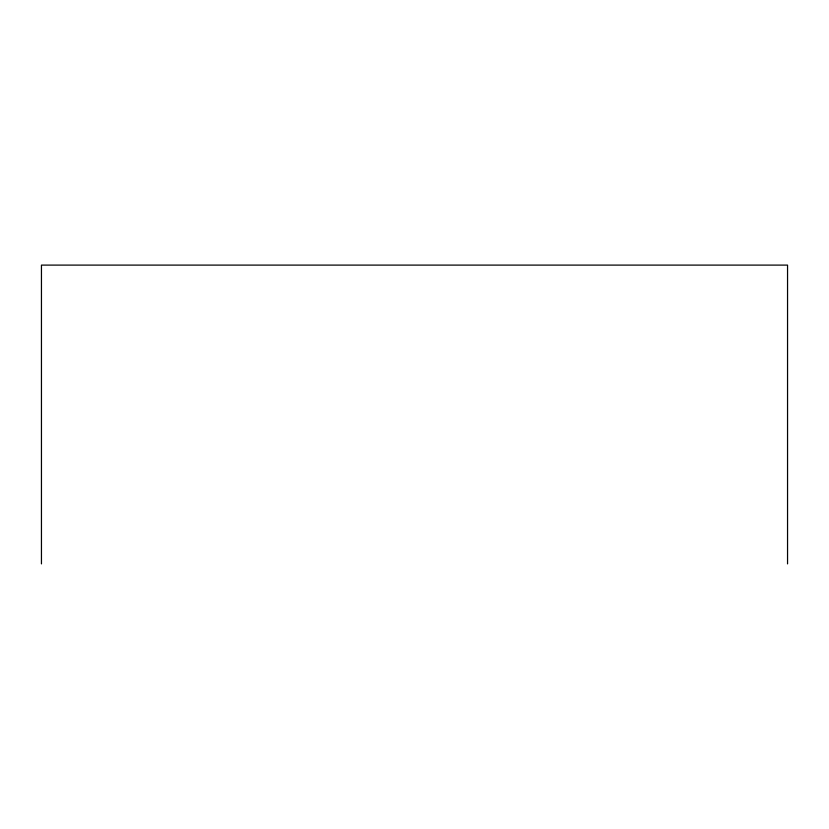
<?xml version="1.0" encoding="UTF-8"?>
<svg xmlns="http://www.w3.org/2000/svg" width="829" height="829" viewBox="0 0 829 829"><rect width="100%" height="100%" fill="white"/><g stroke="black" fill="none" stroke-linecap="round" stroke-linejoin="round"><path stroke-width="1.24" d="M787.55 563.896L787.55 265.104L41.45 265.104L41.45 563.896"/></g></svg>
